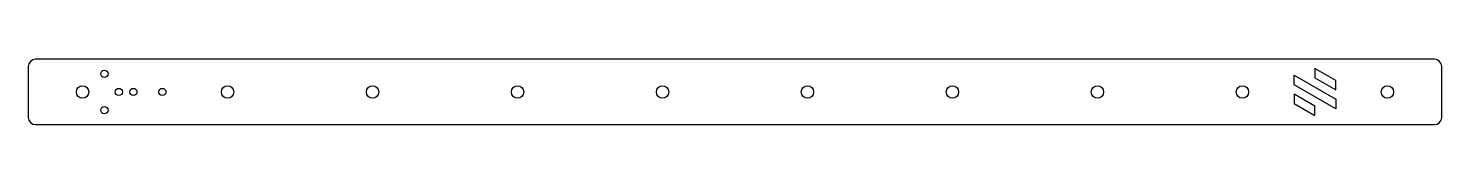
# Model space of a CAD drawing. Header units: millimetres. Extents: x -32 to 358, y 24 to 42.
import ezdxf

# ---------------------------------------------------------------- set-up
doc = ezdxf.new("R2010")
doc.units = ezdxf.units.MM
doc.layers.get('0').update_dxf_attribs({"linetype": 'CONTINUOUS'})

msp = doc.modelspace()

# ---------------------------------------------------------------- linework, layer by layer
for p, q in [((-32, 40.11), (-32, 26.11)), ((356, 42.11), (-30, 42.11)), ((358, 26.11), (358, 40.11)), ((317.26, 35.12), (317.26, 37.72)), ((317.26, 37.72), (328.74, 31.09)), ((328.74, 28.5), (317.26, 35.12)), ((328.74, 31.09), (328.74, 28.5)), ((-30, 24.11), (356, 24.11))]:
    msp.add_line(p, q)
for points in [[(323, 37), (328.74, 33.69), (328.74, 36.29), (323, 39.6)], [(317.26, 32.52), (317.26, 29.92), (323, 26.61), (323, 29.21)]]:
    msp.add_lwpolyline(points, close=True)
for centre, radius in [((-11, 38.11), 1), ((-17, 33.11), 1.7), ((-7, 33.11), 1), ((-3, 33.11), 1), ((5, 33.11), 1), ((23, 33.11), 1.7), ((63, 33.11), 1.7), ((103, 33.11), 1.7), ((143, 33.11), 1.7), ((183, 33.11), 1.7), ((223, 33.11), 1.7), ((263, 33.11), 1.7), ((303, 33.11), 1.7), ((343, 33.11), 1.7), ((-11, 28.11), 1)]:
    msp.add_circle(centre, radius)
for centre, start, end in [((-30, 40.11), 90, 180), ((356, 40.11), 0, 90), ((-30, 26.11), 180, 270), ((356, 26.11), -90, 0)]:
    msp.add_arc(centre, 2, start, end)

doc.saveas('drawing.dxf')
